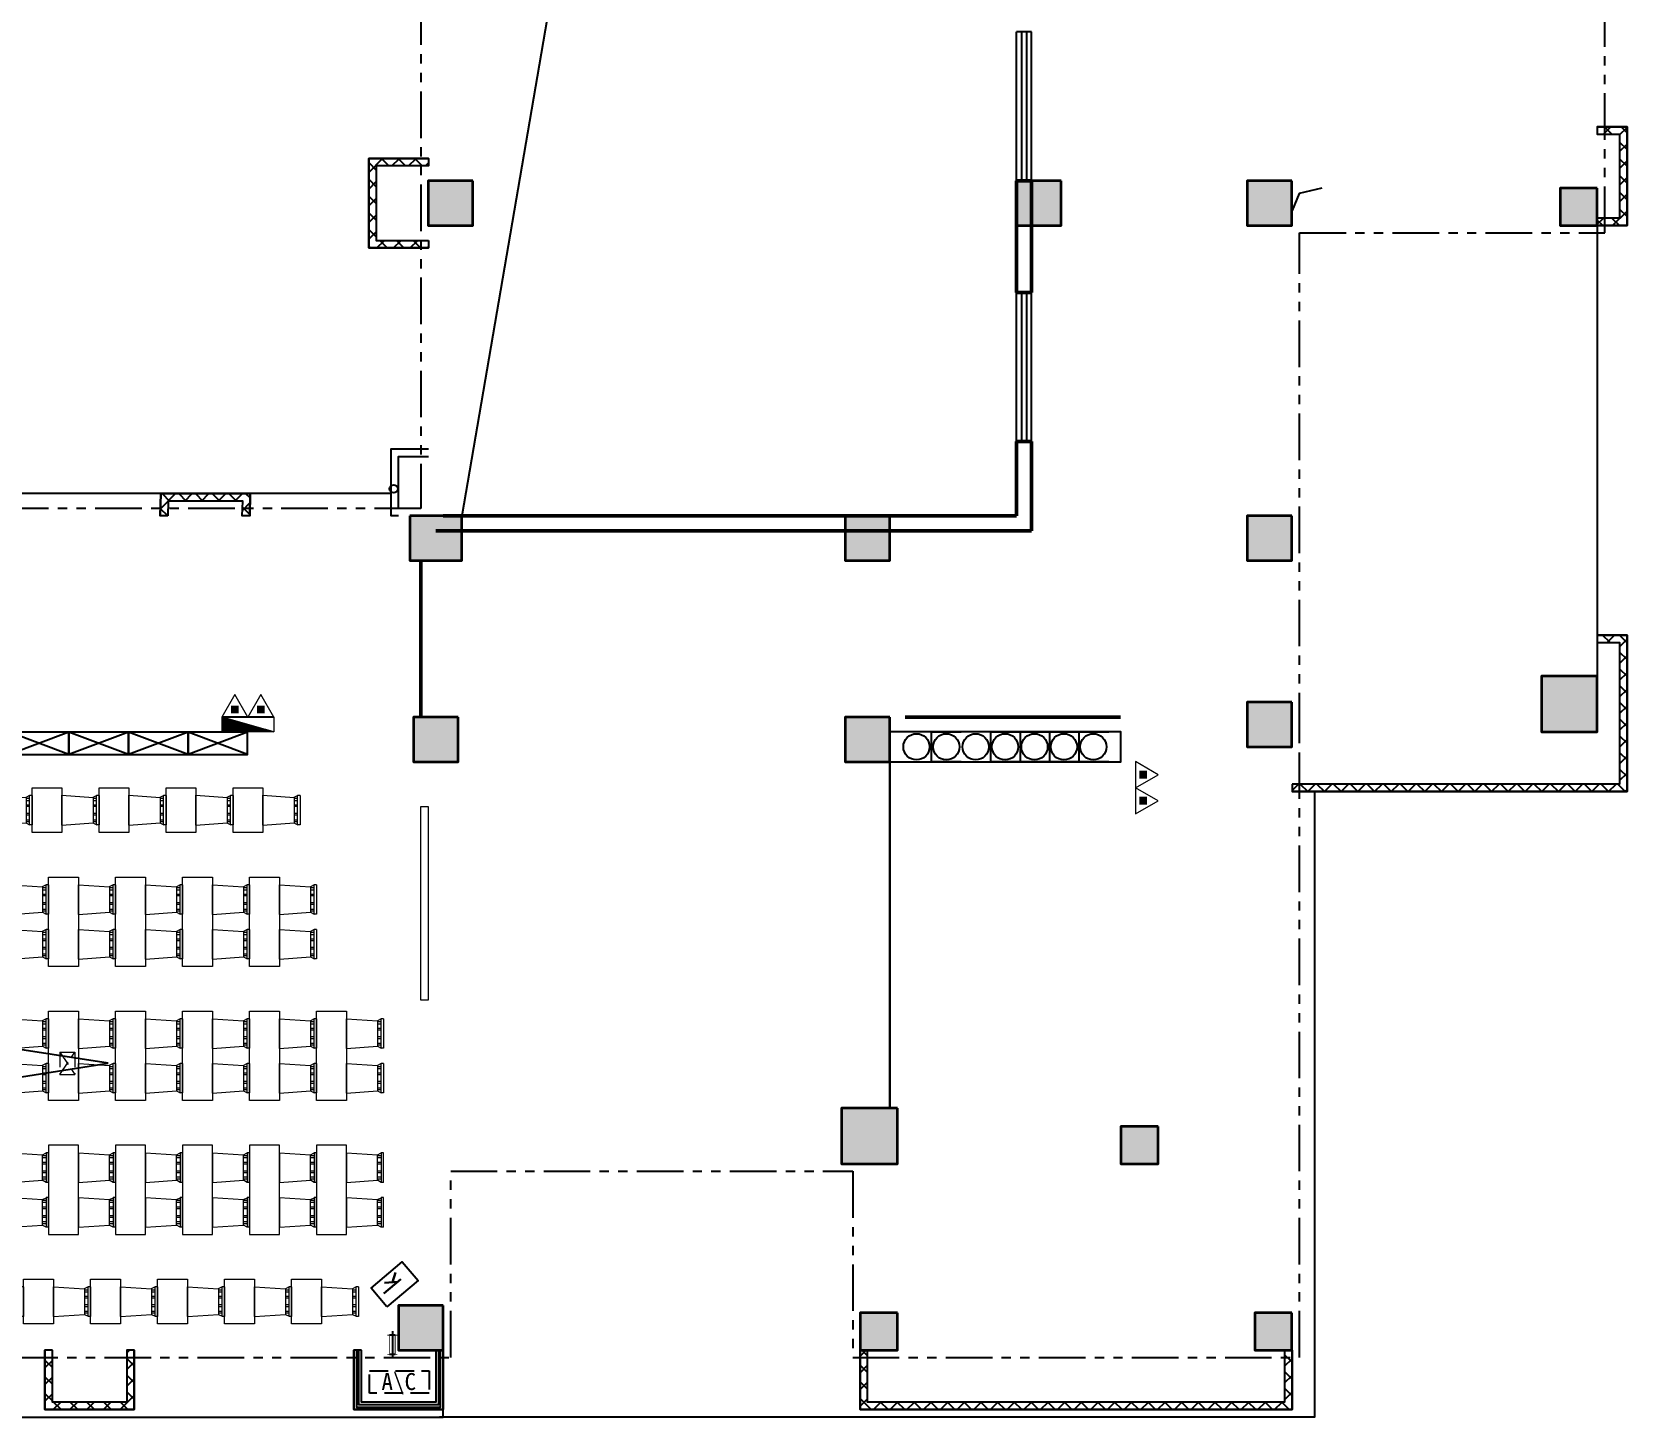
# Model space of a CAD drawing. Extents: x 196430 to 818205, y 904526 to 1974626.
# Drawn here: x 765938 to 787363, y 1658181 to 1676781 of the extents above; entities that cross this region are included whole.
import ezdxf

# ---------------------------------------------------------------- set-up
doc = ezdxf.new("R2010")
doc.units = 0
doc.header["$LTSCALE"] = 1000
doc.header["$MEASUREMENT"] = 0
for name, pattern in [('arch-1#教学楼$0$DASH', [0.35, 0.25, -0.1]), ('arch-1#教学楼$0$HIDDEN2', [4.7625, 3.175, -1.5875]), ('arch-1#教学楼$0$PHANTOM2', [1.25, 0.625, -0.125, 0.125, -0.125, 0.125, -0.125])]:
    doc.linetypes.add(name, pattern=pattern)
for name, color, linetype in [('arch', 8, 'Continuous'), ('arch-1#教学楼$0$_0', 8, 'Continuous'), ('arch-1#教学楼$0$A-FINI', 8, 'Continuous'), ('arch-1#教学楼$0$fur', 8, 'Continuous'), ('arch-1#教学楼$0$O-洞口', 8, 'Continuous'), ('arch-1#教学楼$0$WALL_METAL', 8, 'Continuous'), ('arch-1#教学楼$0$Z-电器', 8, 'Continuous'), ('arch-1#教学楼$0$保温', 8, 'Continuous'), ('arch-1#教学楼$0$挡烟垂壁', 8, 'Continuous'), ('arch-1#教学楼$0$条件', 8, 'Continuous'), ('arch-1#教学楼$0$柱填充', 8, 'Continuous'), ('arch-1#教学楼$0$空调', 8, 'Continuous'), ('arch-1#教学楼$0$设备标注', 8, 'Continuous')]:
    doc.layers.add(name, color=color, linetype=linetype)
for name, color, linetype, lineweight in [('arch-1#教学楼$0$AC', 8, 'arch-1#教学楼$0$HIDDEN2', 25), ('arch-1#教学楼$0$HANDRAIL', 8, 'Continuous', 0), ('arch-1#教学楼$0$HV-fm', 8, 'Continuous', 18), ('arch-1#教学楼$0$STAIR', 8, 'Continuous', 25), ('arch-1#教学楼$0$WALL', 8, 'Continuous', 50), ('arch-1#教学楼$0$WINDOW', 8, 'Continuous', 25), ('arch-1#教学楼$0$家具', 8, 'Continuous', 9), ('arch-1#教学楼$0$砼柱', 8, 'Continuous', 35)]:
    doc.layers.add(name, color=color, linetype=linetype, lineweight=lineweight)
doc.styles.add('arch-1#教学楼$0$_TCH_DYN', font='')
doc.styles.add('arch-1#教学楼$0$DIM_FONT', font='SIMPLEX.shx', dxfattribs={"width": 0.6})
doc.styles.add('arch-1#教学楼$0$Standard', font='gbenor.shx', dxfattribs={"bigfont": 'gbcbig.shx'})
doc.styles.get('arch-1#教学楼$0$_TCH_DYN').set_extended_font_data('SimSun')
doc.linetypes.add('arch-1#教学楼$0$XH_LINE', pattern='A,2,-0.2,["XH",arch-1#教学楼$0$Standard,S=0.15,R=0,X=-0.15,Y=-0.08],-0.15', length=2.35)

# ---------------------------------------------------------------- blocks, each defined once
blk = doc.blocks.new('arch-1#教学楼$0$kk')
for p, q in [((867703, -261309), (867703, -260947)), ((867740, -260999), (867665, -260999)), ((867740, -261257), (867665, -261257))]:
    blk.add_line(p, q)
at = {"const_width": 10}
for points in [[(867635, -260999), (867665, -260999), (867665, -261257), (867635, -261257)], [(867770, -260999), (867740, -260999), (867740, -261257), (867770, -261257)]]:
    blk.add_lwpolyline(points, dxfattribs=at)
blk = doc.blocks.new('arch-1#教学楼$0$zww1c')
at = {"layer": 'arch-1#教学楼$0$柱填充'}
h = blk.add_hatch(color=251, dxfattribs=at)
h.dxf.hatch_style = 1
h.paths.add_polyline_path([(5550663, 1144931), (5550663, 1144331), (5551263, 1144331), (5551263, 1144931)])
h.paths.add_polyline_path([(5548613, 1152911), (5548013, 1152911), (5548013, 1152311), (5548613, 1152311)])
h.paths.add_polyline_path([(5551263, 1152911), (5550663, 1152911), (5550663, 1152311), (5551263, 1152311)])
h.paths.add_polyline_path([(5554163, 1152911), (5553563, 1152911), (5553563, 1152311), (5554163, 1152311)])
h.paths.add_polyline_path([(5548613, 1161311), (5548013, 1161311), (5548013, 1160711), (5548613, 1160711)])
h.paths.add_polyline_path([(5551263, 1161311), (5550663, 1161311), (5550663, 1160711), (5551263, 1160711)])
h.paths.add_polyline_path([(5554163, 1161311), (5553563, 1161311), (5553563, 1160711), (5554163, 1160711)])
h.paths.add_polyline_path([(5542763, 1103611), (5542763, 1103011), (5543363, 1103011), (5543363, 1103611)])
h.paths.add_polyline_path([(5550663, 1103611), (5550663, 1103011), (5551263, 1103011), (5551263, 1103611)])
h.paths.add_polyline_path([(5553763, 1103611), (5553763, 1103011), (5554363, 1103011), (5554363, 1103611)])
h.paths.add_polyline_path([(5542763, 1108311), (5542763, 1107711), (5543463, 1107711), (5543463, 1108311)])
h.paths.add_polyline_path([(5550563, 1108311), (5550563, 1107711), (5551263, 1107711), (5551263, 1108311)])
h.paths.add_polyline_path([(5553763, 1108311), (5553763, 1107711), (5554363, 1107711), (5554363, 1108311)])
h.paths.add_polyline_path([(5557863, 1108311), (5557863, 1107711), (5558463, 1107711), (5558463, 1108311)])
h.paths.add_polyline_path([(5542763, 1116411), (5542763, 1115811), (5543463, 1115811), (5543463, 1116411)])
h.paths.add_polyline_path([(5550563, 1116411), (5550563, 1115811), (5551263, 1115811), (5551263, 1116411)])
h.paths.add_polyline_path([(5554363, 1116411), (5553763, 1116411), (5553763, 1115811), (5554363, 1115811)])
h.paths.add_polyline_path([(5558463, 1116411), (5557863, 1116411), (5557863, 1115811), (5558463, 1115811)])
h.paths.add_polyline_path([(5542763, 1120911), (5542763, 1120311), (5543463, 1120311), (5543463, 1120911)])
h.paths.add_polyline_path([(5550563, 1120911), (5550563, 1120311), (5551263, 1120311), (5551263, 1120911)])
h.paths.add_polyline_path([(5554363, 1120911), (5553763, 1120911), (5553763, 1120311), (5554363, 1120311)])
h.paths.add_polyline_path([(5558463, 1120911), (5557863, 1120911), (5557863, 1120311), (5558463, 1120311)])
h.paths.add_polyline_path([(5542763, 1128811), (5542763, 1128211), (5543463, 1128211), (5543463, 1128811)])
h.paths.add_polyline_path([(5550563, 1128811), (5550563, 1128211), (5551263, 1128211), (5551263, 1128811)])
h.paths.add_polyline_path([(5553763, 1128811), (5553763, 1128211), (5554363, 1128211), (5554363, 1128811)])
h.paths.add_polyline_path([(5557863, 1128811), (5557863, 1128211), (5558463, 1128211), (5558463, 1128811)])
h.paths.add_polyline_path([(5548663, 1129531), (5548063, 1129531), (5548063, 1128931), (5548663, 1128931)])
h.paths.add_polyline_path([(5555163, 1129531), (5554563, 1129531), (5554563, 1128931), (5555163, 1128931)])
h.paths.add_polyline_path([(5555163, 1134011), (5554463, 1134011), (5554463, 1133211), (5555163, 1133211)])
h.paths.add_polyline_path([(5551263, 1133911), (5550663, 1133911), (5550663, 1133211), (5551263, 1133211)])
h.paths.add_polyline_path([(5539913, 1134011), (5539213, 1134011), (5539213, 1133211), (5539913, 1133211)])
h.paths.add_polyline_path([(5543213, 1134011), (5542513, 1134011), (5542513, 1133211), (5543213, 1133211)])
h.paths.add_polyline_path([(5542513, 1144211), (5542513, 1143611), (5543213, 1143611), (5543213, 1144211)])
h.paths.add_polyline_path([(5543163, 1141711), (5542563, 1141711), (5542563, 1141011), (5543163, 1141011)])
h.paths.add_polyline_path([(5539213, 1144211), (5539213, 1143611), (5539913, 1143611), (5539913, 1144211)])
h.paths.add_polyline_path([(5539913, 1141711), (5539213, 1141711), (5539213, 1140911), (5539913, 1140911)])
h.paths.add_polyline_path([(5529913, 1144211), (5529913, 1143611), (5530613, 1143611), (5530613, 1144211)])
h.paths.add_polyline_path([(5530613, 1141711), (5529913, 1141711), (5529913, 1140911), (5530613, 1140911)])
h.paths.add_polyline_path([(5530613, 1134011), (5529913, 1134011), (5529913, 1133211), (5530613, 1133211)])
h.paths.add_polyline_path([(5551263, 1141711), (5550663, 1141711), (5550663, 1141011), (5551263, 1141011)])
h.paths.add_polyline_path([(5555163, 1141711), (5554463, 1141711), (5554463, 1140911), (5555163, 1140911)])
h.paths.add_polyline_path([(5550613, 1144211), (5550613, 1143611), (5551313, 1143611), (5551313, 1144211)])
h.paths.add_polyline_path([(5555163, 1144211), (5554563, 1144211), (5554563, 1143611), (5555163, 1143611)])
h.paths.add_polyline_path([(5520613, 1144211), (5520613, 1143611), (5521313, 1143611), (5521313, 1144211)])
h.paths.add_polyline_path([(5521313, 1141711), (5520613, 1141711), (5520613, 1140911), (5521313, 1140911)])
h.paths.add_polyline_path([(5521313, 1134011), (5520613, 1134011), (5520613, 1133211), (5521313, 1133211)])
h.paths.add_polyline_path([(5511313, 1144211), (5511313, 1143611), (5512013, 1143611), (5512013, 1144211)])
h.paths.add_polyline_path([(5512013, 1141711), (5511313, 1141711), (5511313, 1140911), (5512013, 1140911)])
h.paths.add_polyline_path([(5512013, 1134011), (5511313, 1134011), (5511313, 1133211), (5512013, 1133211)])
h.paths.add_polyline_path([(5502013, 1144211), (5502013, 1143611), (5502713, 1143611), (5502713, 1144211)])
h.paths.add_polyline_path([(5502713, 1141711), (5502013, 1141711), (5502013, 1140911), (5502713, 1140911)])
h.paths.add_polyline_path([(5502713, 1134011), (5502013, 1134011), (5502013, 1133211), (5502713, 1133211)])
h.paths.add_polyline_path([(5499664, 1133711), (5499163, 1133711), (5499163, 1133211), (5499664, 1133211)])
h.paths.add_polyline_path([(5496964, 1141711), (5496364, 1141711), (5496364, 1141111), (5496964, 1141111)])
h.paths.add_polyline_path([(5496964, 1133811), (5496364, 1133811), (5496364, 1133211), (5496964, 1133211)])
h.paths.add_polyline_path([(5493963, 1141711), (5493263, 1141711), (5493263, 1140911), (5493963, 1140911)])
h.paths.add_polyline_path([(5493263, 1144211), (5493263, 1143611), (5493963, 1143611), (5493963, 1144211)])
h.paths.add_polyline_path([(5494063, 1134011), (5493263, 1134011), (5493263, 1133211), (5494063, 1133211)])
h.paths.add_polyline_path([(5499763, 1125931), (5499163, 1125931), (5499163, 1125331), (5499763, 1125331)])
h.paths.add_polyline_path([(5502663, 1125931), (5502063, 1125931), (5502063, 1125331), (5502663, 1125331)])
h.paths.add_polyline_path([(5551263, 1173011), (5550663, 1173011), (5550663, 1172411), (5551263, 1172411)])
h.paths.add_polyline_path([(5554363, 1173011), (5553763, 1173011), (5553763, 1172411), (5554363, 1172411)])
h.paths.add_polyline_path([(5558464, 1173011), (5557864, 1173011), (5557864, 1172411), (5558464, 1172411)])
h.paths.add_polyline_path([(5543363, 1173011), (5542763, 1173011), (5542763, 1172411), (5543363, 1172411)])
h.paths.add_polyline_path([(5543363, 1179211), (5542763, 1179211), (5542763, 1178611), (5543363, 1178611)])
h.paths.add_polyline_path([(5551263, 1179211), (5550663, 1179211), (5550663, 1178611), (5551263, 1178611)])
h.paths.add_polyline_path([(5554363, 1179411), (5553763, 1179411), (5553763, 1178811), (5554363, 1178811)])
h.paths.add_polyline_path([(5558464, 1179411), (5557864, 1179411), (5557864, 1178811), (5558464, 1178811)])
h.paths.add_polyline_path([(5543363, 1185211), (5542763, 1185211), (5542763, 1184611), (5543363, 1184611)])
h.paths.add_polyline_path([(5551263, 1185411), (5550663, 1185411), (5550663, 1184811), (5551263, 1184811)])
h.paths.add_polyline_path([(5558464, 1185411), (5557864, 1185411), (5557864, 1184811), (5558464, 1184811)])
h.paths.add_polyline_path([(5543263, 1191211), (5542463, 1191211), (5542463, 1190411), (5543263, 1190411)])
h.paths.add_polyline_path([(5543263, 1199111), (5542463, 1199111), (5542463, 1198311), (5543263, 1198311)])
h.paths.add_polyline_path([(5547113, 1199111), (5546413, 1199111), (5546413, 1198311), (5547113, 1198311)])
h.paths.add_polyline_path([(5546463, 1201611), (5546463, 1201011), (5547063, 1201011), (5547063, 1201611)])
h.paths.add_polyline_path([(5542513, 1201611), (5542513, 1201011), (5543213, 1201011), (5543213, 1201611)])
h.paths.add_polyline_path([(5556663, 1199111), (5555963, 1199111), (5555963, 1198311), (5556663, 1198311)])
h.paths.add_polyline_path([(5556663, 1201611), (5555963, 1201611), (5555963, 1200811), (5556663, 1200811)])
h.paths.add_polyline_path([(5556663, 1191011), (5556063, 1191011), (5556063, 1190411), (5556663, 1190411)])
h.paths.add_polyline_path([(5558464, 1191011), (5557864, 1191011), (5557864, 1190411), (5558464, 1190411)])
h.paths.add_polyline_path([(5551263, 1191011), (5550663, 1191011), (5550663, 1190411), (5551263, 1190411)])
h.paths.add_polyline_path([(5547113, 1191211), (5546413, 1191211), (5546413, 1190411), (5547113, 1190411)])
h.paths.add_polyline_path([(5533213, 1201611), (5533213, 1201011), (5533913, 1201011), (5533913, 1201611)])
h.paths.add_polyline_path([(5533963, 1199111), (5533163, 1199111), (5533163, 1198311), (5533963, 1198311)])
h.paths.add_polyline_path([(5533963, 1191211), (5533163, 1191211), (5533163, 1190411), (5533963, 1190411)])
h.paths.add_polyline_path([(5523913, 1201611), (5523913, 1201011), (5524613, 1201011), (5524613, 1201611)])
h.paths.add_polyline_path([(5524663, 1199111), (5523863, 1199111), (5523863, 1198311), (5524663, 1198311)])
h.paths.add_polyline_path([(5524663, 1191211), (5523863, 1191211), (5523863, 1190411), (5524663, 1190411)])
h.paths.add_polyline_path([(5514613, 1201611), (5514613, 1201011), (5515313, 1201011), (5515313, 1201611)])
h.paths.add_polyline_path([(5515363, 1199111), (5514563, 1199111), (5514563, 1198311), (5515363, 1198311)])
h.paths.add_polyline_path([(5515363, 1191211), (5514563, 1191211), (5514563, 1190411), (5515363, 1190411)])
h.paths.add_polyline_path([(5505313, 1201611), (5505313, 1201011), (5506013, 1201011), (5506013, 1201611)])
h.paths.add_polyline_path([(5506063, 1199111), (5505263, 1199111), (5505263, 1198311), (5506063, 1198311)])
h.paths.add_polyline_path([(5506063, 1191211), (5505263, 1191211), (5505263, 1190411), (5506063, 1190411)])
h.paths.add_polyline_path([(5502663, 1201611), (5502063, 1201611), (5502063, 1201011), (5502663, 1201011)])
h.paths.add_polyline_path([(5502763, 1199111), (5501963, 1199111), (5501963, 1198311), (5502763, 1198311)])
h.paths.add_polyline_path([(5502763, 1191211), (5501963, 1191211), (5501963, 1190411), (5502763, 1190411)])
h.paths.add_polyline_path([(5494063, 1199111), (5493263, 1199111), (5493263, 1198311), (5494063, 1198311)])
h.paths.add_polyline_path([(5494063, 1201611), (5493263, 1201611), (5493263, 1200811), (5494063, 1200811)])
h.paths.add_polyline_path([(5554363, 1185411), (5553763, 1185411), (5553763, 1184811), (5554363, 1184811)])
h.paths.add_polyline_path([(5494063, 1191211), (5493263, 1191211), (5493263, 1190411), (5494063, 1190411)])
h.paths.add_polyline_path([(5494063, 1089911), (5493263, 1089911), (5493263, 1089111), (5494063, 1089111)])
h.paths.add_polyline_path([(5494063, 1092611), (5493263, 1092611), (5493263, 1091811), (5494063, 1091811)])
h.paths.add_polyline_path([(5499763, 1092611), (5499163, 1092611), (5499163, 1092011), (5499763, 1092011)])
h.paths.add_polyline_path([(5502663, 1092611), (5502063, 1092611), (5502063, 1092011), (5502663, 1092011)])
h.paths.add_polyline_path([(5505313, 1092611), (5505313, 1092011), (5506013, 1092011), (5506013, 1092611)])
h.paths.add_polyline_path([(5502763, 1089911), (5501963, 1089911), (5501963, 1089111), (5502763, 1089111)])
h.paths.add_polyline_path([(5506063, 1089911), (5505263, 1089911), (5505263, 1089111), (5506063, 1089111)])
h.paths.add_polyline_path([(5506063, 1082211), (5505263, 1082211), (5505263, 1081411), (5506063, 1081411)])
h.paths.add_polyline_path([(5515363, 1082211), (5514563, 1082211), (5514563, 1081411), (5515363, 1081411)])
h.paths.add_polyline_path([(5514613, 1092611), (5514613, 1092011), (5515313, 1092011), (5515313, 1092611)])
h.paths.add_polyline_path([(5515363, 1089911), (5514563, 1089911), (5514563, 1089111), (5515363, 1089111)])
h.paths.add_polyline_path([(5523913, 1092611), (5523913, 1092011), (5524613, 1092011), (5524613, 1092611)])
h.paths.add_polyline_path([(5524663, 1089911), (5523863, 1089911), (5523863, 1089111), (5524663, 1089111)])
h.paths.add_polyline_path([(5524663, 1082211), (5523863, 1082211), (5523863, 1081411), (5524663, 1081411)])
h.paths.add_polyline_path([(5533213, 1092611), (5533213, 1092011), (5533913, 1092011), (5533913, 1092611)])
h.paths.add_polyline_path([(5533963, 1089911), (5533163, 1089911), (5533163, 1089111), (5533963, 1089111)])
h.paths.add_polyline_path([(5533963, 1082211), (5533163, 1082211), (5533163, 1081411), (5533963, 1081411)])
h.paths.add_polyline_path([(5542513, 1092611), (5542513, 1092011), (5543213, 1092011), (5543213, 1092611)])
h.paths.add_polyline_path([(5543163, 1089911), (5542563, 1089911), (5542563, 1089311), (5543163, 1089311)])
h.paths.add_polyline_path([(5542963, 1082011), (5542363, 1082011), (5542363, 1081411), (5542963, 1081411)])
h.paths.add_polyline_path([(5549063, 1081911), (5548563, 1081911), (5548563, 1081411), (5549063, 1081411)])
h.paths.add_polyline_path([(5548963, 1089911), (5548363, 1089911), (5548363, 1089311), (5548963, 1089311)])
h.paths.add_polyline_path([(5549063, 1084661), (5548313, 1084661), (5548313, 1083911), (5549063, 1083911)])
h.paths.add_polyline_path([(5548963, 1092611), (5548363, 1092611), (5548363, 1092011), (5548963, 1092011)])
h.paths.add_polyline_path([(5552564, 1084411), (5552064, 1084411), (5552064, 1083911), (5552564, 1083911)])
h.paths.add_polyline_path([(5554363, 1090111), (5553763, 1090111), (5553763, 1089511), (5554363, 1089511)])
h.paths.add_polyline_path([(5554363, 1081911), (5553863, 1081911), (5553863, 1081411), (5554363, 1081411)])
h.paths.add_polyline_path([(5558463, 1090461), (5557713, 1090461), (5557713, 1089711), (5558463, 1089711)])
h.paths.add_polyline_path([(5543363, 1097111), (5542763, 1097111), (5542763, 1096511), (5543363, 1096511)])
h.paths.add_polyline_path([(5551263, 1097111), (5550663, 1097111), (5550663, 1096511), (5551263, 1096511)])
h.paths.add_polyline_path([(5554363, 1097111), (5553763, 1097111), (5553763, 1096511), (5554363, 1096511)])
h.paths.add_polyline_path([(5558463, 1097011), (5557963, 1097011), (5557963, 1096511), (5558463, 1096511)])
h.paths.add_polyline_path([(5499763, 1100691), (5499163, 1100691), (5499163, 1100091), (5499763, 1100091)])
h.paths.add_polyline_path([(5502663, 1100691), (5502063, 1100691), (5502063, 1100091), (5502663, 1100091)])
h.paths.add_polyline_path([(5543363, 1102891), (5542763, 1102891), (5542763, 1102291), (5543363, 1102291)])
h.paths.add_polyline_path([(5551263, 1102891), (5550663, 1102891), (5550663, 1102291), (5551263, 1102291)])
h.paths.add_polyline_path([(5554363, 1102891), (5553763, 1102891), (5553763, 1102291), (5554363, 1102291)])
h.paths.add_polyline_path([(5558463, 1102891), (5557963, 1102891), (5557963, 1102391), (5558463, 1102391)])
h.paths.add_polyline_path([(5494063, 1082211), (5493263, 1082211), (5493263, 1081411), (5494063, 1081411)])
h.paths.add_polyline_path([(5502763, 1082211), (5501963, 1082211), (5501963, 1081411), (5502763, 1081411)])
h.paths.add_polyline_path([(5554363, 1092611), (5553763, 1092611), (5553763, 1092011), (5554363, 1092011)])
h.paths.add_polyline_path([(5499763, 1125211), (5499163, 1125211), (5499163, 1124611), (5499763, 1124611)])
h.paths.add_polyline_path([(5505363, 1116611), (5505963, 1116611), (5505963, 1117211), (5505363, 1117211)])
h.paths.add_polyline_path([(5499763, 1117211), (5499163, 1117211), (5499163, 1116611), (5499763, 1116611)])
h.paths.add_polyline_path([(5505363, 1108611), (5505963, 1108611), (5505963, 1109211), (5505363, 1109211)])
h.paths.add_polyline_path([(5499763, 1109211), (5499163, 1109211), (5499163, 1108611), (5499763, 1108611)])
h.paths.add_polyline_path([(5499763, 1101411), (5499163, 1101411), (5499163, 1100811), (5499763, 1100811)])
h.paths.add_polyline_path([(5502063, 1116611), (5502663, 1116611), (5502663, 1117211), (5502063, 1117211)])
h.paths.add_polyline_path([(5502063, 1108611), (5502663, 1108611), (5502663, 1109211), (5502063, 1109211)])
h.paths.add_polyline_path([(5502063, 1124611), (5502663, 1124611), (5502663, 1125211), (5502063, 1125211)])
h.paths.add_polyline_path([(5502063, 1100811), (5502663, 1100811), (5502663, 1101411), (5502063, 1101411)])
h.paths.add_polyline_path([(5551263, 1169291), (5550663, 1169291), (5550663, 1168691), (5551263, 1168691)])
h.paths.add_polyline_path([(5553563, 1144931), (5553563, 1144331), (5554163, 1144331), (5554163, 1144931)])
h.paths.add_polyline_path([(5554163, 1169291), (5553563, 1169291), (5553563, 1168691), (5554163, 1168691)])
at = {"layer": 'arch-1#教学楼$0$砼柱', "lineweight": 35}
for points in [[(5543363, 1097111), (5542763, 1097111), (5542763, 1096511), (5543363, 1096511)], [(5551263, 1097111), (5550663, 1097111), (5550663, 1096511), (5551263, 1096511)], [(5554363, 1097111), (5553763, 1097111), (5553763, 1096511), (5554363, 1096511)], [(5558463, 1097011), (5557963, 1097011), (5557963, 1096511), (5558463, 1096511)], [(5542513, 1092611), (5542513, 1092011), (5543213, 1092011), (5543213, 1092611)], [(5548963, 1092611), (5548363, 1092611), (5548363, 1092011), (5548963, 1092011)], [(5554363, 1092611), (5553763, 1092611), (5553763, 1092011), (5554363, 1092011)], [(5558463, 1090461), (5557713, 1090461), (5557713, 1089711), (5558463, 1089711)], [(5554363, 1090111), (5553763, 1090111), (5553763, 1089511), (5554363, 1089511)], [(5543163, 1089911), (5542563, 1089911), (5542563, 1089311), (5543163, 1089311)], [(5548963, 1089911), (5548363, 1089911), (5548363, 1089311), (5548963, 1089311)], [(5549063, 1084661), (5548313, 1084661), (5548313, 1083911), (5549063, 1083911)], [(5552564, 1084411), (5552064, 1084411), (5552064, 1083911), (5552564, 1083911)], [(5542963, 1082011), (5542363, 1082011), (5542363, 1081411), (5542963, 1081411)], [(5549063, 1081911), (5548563, 1081911), (5548563, 1081411), (5549063, 1081411)], [(5554363, 1081911), (5553863, 1081911), (5553863, 1081411), (5554363, 1081411)]]:
    blk.add_lwpolyline(points, close=True, dxfattribs=at)
blk = doc.blocks.new('arch-1#教学楼$0$$plan$00000303')
at = {"linetype": 'Continuous'}
for p, q in [((-195, 500), (-195, 466)), ((-195, 500), (200, 500)), ((-195, 467), (-168, 416)), ((200, 466), (-195, 466)), ((-153, 467), (-153, 417)), ((-125, 467), (-125, 417)), ((-66, 467), (-66, 417)), ((-45, 467), (-45, 417)), ((47, 467), (47, 417)), ((71, 467), (71, 417)), ((135, 467), (135, 417)), ((159, 467), (159, 417)), ((173, 417), (199, 467)), ((200, 500), (200, 466)), ((-197, 0), (-168, 418)), ((-170, 418), (173, 418)), ((202, 0), (173, 418)), ((202, 0), (-197, 0))]:
    blk.add_line(p, q, dxfattribs=at)
at = {"style": 'arch-1#教学楼$0$Standard', "width": 0.8, "flags": 9}
for tag in ['XSIZE', 'YSIZE']:
    blk.add_attdef(tag, (0, 0), '', height=0.5, dxfattribs=at)
blk = doc.blocks.new('arch-1#教学楼$0$few3t3t2')
at = {"layer": 'arch-1#教学楼$0$家具'}
blk.add_lwpolyline([(2575074, 638220), (2575474, 638220), (2575474, 637020), (2575074, 637020)], close=True, dxfattribs=at)
at = {"layer": 'arch-1#教学楼$0$家具', "rotation": 270}
for p in [(2575474, 637923), (2575474, 637323)]:
    blk.add_blockref('arch-1#教学楼$0$$plan$00000303', p, dxfattribs=at)
blk = doc.blocks.new('arch-1#教学楼$0$eeg')
at = {"layer": 'arch-1#教学楼$0$fur'}
blk.add_lwpolyline([(131554, 140917), (131854, 140917), (131854, 140117), (131554, 140117)], close=True, dxfattribs=at)
blk.add_lwpolyline([(131854, 140917), (131554, 140117), (131554, 140917), (131854, 140117)], dxfattribs=at)
blk = doc.blocks.new('arch-1#教学楼$0$ptss1')
at = {"layer": 'arch-1#教学楼$0$A-FINI'}
for p, q in [((5254532, 991690), (5257632, 997053)), ((5254432, 996090), (5255632, 996090)), ((5255632, 996090), (5255832, 995890)), ((5255832, 991490), (5255832, 995890)), ((5254532, 995690), (5257632, 990327)), ((5259234, 993690), (5254432, 994438)), ((5254432, 992938), (5259234, 993690)), ((5255632, 991290), (5255832, 991490)), ((5254432, 991290), (5255632, 991290))]:
    blk.add_line(p, q, dxfattribs=at)
for points in [[(5254432, 995690), (5254532, 995690), (5254532, 991690), (5254432, 991690)], [(5255232, 994290), (5255832, 994290), (5255832, 993090), (5255232, 993090)]]:
    blk.add_lwpolyline(points, close=True, dxfattribs=at)
at = {"layer": 'arch-1#教学楼$0$HANDRAIL'}
blk.add_line((5255832, 993092), (5255832, 994292), dxfattribs=at)
at = {"layer": 'arch-1#教学楼$0$家具'}
for p, q in [((5257311, 997390), (5257711, 997390)), ((5258211, 997390), (5258611, 997390)), ((5259111, 997390), (5259511, 997390)), ((5260011, 997390), (5260411, 997390)), ((5260911, 997390), (5261311, 997390)), ((5257032, 995590), (5256632, 995590))]:
    blk.add_line(p, q, dxfattribs=at)
at = {"layer": 'arch-1#教学楼$0$家具', "linetype": 'arch-1#教学楼$0$DASH', "ltscale": 0.8}
for p, q in [((5258583, 993840), (5258583, 993540)), ((5258583, 993840), (5258783, 993840)), ((5258583, 993840), (5258783, 993540)), ((5258583, 993540), (5258783, 993840)), ((5258783, 993840), (5258783, 993540)), ((5258583, 993540), (5258783, 993540))]:
    blk.add_line(p, q, dxfattribs=at)
at = {"layer": 'arch-1#教学楼$0$家具'}
for points in [[(5257711, 997390), (5257711, 996790), (5257311, 996790), (5257311, 997390)], [(5258611, 997390), (5258611, 996790), (5258211, 996790), (5258211, 997390)], [(5259511, 997390), (5259511, 996790), (5259111, 996790), (5259111, 997390)], [(5260411, 997390), (5260411, 996790), (5260011, 996790), (5260011, 997390)], [(5261311, 997390), (5261311, 996790), (5260911, 996790), (5260911, 997390)], [(5257032, 995590), (5257032, 994990), (5256632, 994990), (5256632, 995590)], [(5257596, 990790), (5257596, 990190), (5257196, 990190), (5257196, 990790), (5257596, 990790)], [(5258496, 990790), (5258496, 990190), (5258096, 990190), (5258096, 990790), (5258496, 990790)], [(5259396, 990790), (5259396, 990190), (5258996, 990190), (5258996, 990790), (5259396, 990790)], [(5260296, 990790), (5260296, 990190), (5259896, 990190), (5259896, 990790), (5260296, 990790)], [(5261196, 990790), (5261196, 990190), (5260796, 990190), (5260796, 990790), (5261196, 990790)], [(5262096, 990790), (5262096, 990190), (5261696, 990190), (5261696, 990790), (5262096, 990790)]]:
    blk.add_lwpolyline(points, dxfattribs=at)
for points in [[(5263432, 997140), (5263532, 997140), (5263532, 994540), (5263432, 994540)], [(5254432, 995490), (5254532, 995490), (5254532, 991890), (5254432, 991890)]]:
    blk.add_lwpolyline(points, close=True, dxfattribs=at)
at = {"layer": 'arch-1#教学楼$0$家具', "extrusion": (0, 0, -1), "zscale": -1}
for name, p, rotation in [('arch-1#教学楼$0$eeg', (-5116989, 866285), 90), ('arch-1#教学楼$0$eeg', (-5117789, 866285), 90), ('arch-1#教学楼$0$eeg', (-5118589, 866285), 90), ('arch-1#教学楼$0$eeg', (-5119389, 866285), 90), ('arch-1#教学楼$0$eeg', (-5120189, 866285), 90), ('arch-1#教学楼$0$few3t3t2', (-2681558, 1629610), 180), ('arch-1#教学楼$0$few3t3t2', (-2682458, 1629610), 180), ('arch-1#教学楼$0$few3t3t2', (-2683358, 1629610), 180), ('arch-1#教学楼$0$few3t3t2', (-2684258, 1629610), 180), ('arch-1#教学楼$0$few3t3t2', (-2685158, 1629610), 180), ('arch-1#教学楼$0$few3t3t2', (-2686058, 1629610), 180), ('arch-1#教学楼$0$few3t3t2', (-2686958, 1629610), 180)]:
    blk.add_blockref(name, p, dxfattribs=dict(at, rotation=rotation))
at = {"layer": 'arch-1#教学楼$0$家具', "rotation": 270}
for p in [(5257711, 997092), (5258611, 997092), (5259511, 997092), (5260411, 997092), (5261311, 997092), (5257032, 995293), (5257596, 990492), (5258496, 990492), (5259396, 990492), (5260296, 990492), (5261196, 990492), (5262096, 990492)]:
    blk.add_blockref('arch-1#教学楼$0$$plan$00000303', p, dxfattribs=at)
at = {"layer": 'arch-1#教学楼$0$家具'}
for p in [(2682458, 357969), (2683358, 357969), (2684258, 357969), (2685158, 357969), (2686058, 357969), (2681558, 356169), (2682458, 356169), (2683358, 356169), (2684258, 356169), (2685158, 356169), (2686058, 356169), (2686958, 356169)]:
    blk.add_blockref('arch-1#教学楼$0$few3t3t2', p, dxfattribs=at)
blk = doc.blocks.new('arch-1#教学楼$0$ysg222')
at = {"layer": 'arch-1#教学楼$0$设备标注'}
blk.add_circle((5324109, 170001), 55, dxfattribs=at)
blk = doc.blocks.new('arch-1#教学楼$0$A$C41442FB6')
at = {"layer": 'arch-1#教学楼$0$Z-电器'}
blk.add_lwpolyline([(0, 550), (330, 550), (330, 0), (0, 0)], close=True, dxfattribs=at)
at = {"layer": 'arch-1#教学楼$0$Z-电器', "linetype": 'Continuous', "style": 'arch-1#教学楼$0$DIM_FONT', "width": 0.8}
blk.add_text('k', height=300, rotation=359.9455, dxfattribs=at).set_placement((123, 165))
blk = doc.blocks.new('arch-1#教学楼$0$WEQWESDA')
at = {"layer": 'arch-1#教学楼$0$HV-fm'}
h = blk.add_hatch(dxfattribs=at)
h.set_pattern_fill('ANSI31', angle=270, style=0)
h.set_pattern_definition([(315, (-693696.34586, 2541731.43045), (0.088388347648, 0.088388347648), [])])
edge = h.paths.add_edge_path()
edge.add_line((477846, 567113), (477846, 566912))
edge.add_line((477846, 566912), (478546, 566913))
edge.add_line((478546, 566913), (477846, 567113))
at = {"layer": 'arch-1#教学楼$0$HV-fm', "color": 7}
for p, q in [((477846, 567113), (477846, 566913)), ((477846, 567113), (478546, 566913)), ((478546, 567113), (477847, 567113)), ((478546, 567113), (478546, 566913))]:
    blk.add_line(p, q, dxfattribs=at)
at = {"layer": 'arch-1#教学楼$0$HV-fm', "color": 7, "linetype": 'arch-1#教学楼$0$XH_LINE', "ltscale": 1.5}
blk.add_lwpolyline([(478546, 566913), (477846, 566913)], dxfattribs=at)
blk = doc.blocks.new('arch-1#教学楼$0$37')
at = {"linetype": 'Continuous'}
for p, q in [((350, 606), (0, 0)), ((700, 0), (350, 606)), ((0, 0), (700, 0))]:
    blk.add_line(p, q, dxfattribs=at)
at = {"linetype": 'Continuous', "const_width": 210}
blk.add_lwpolyline([(455, 202), (245, 202)], dxfattribs=at)
blk = doc.blocks.new('arch-1#教学楼$0$WERWERSGFDFGFG')
at = {"layer": 'arch-1#教学楼$0$HV-fm', "color": 7, "linetype": 'arch-1#教学楼$0$XH_LINE', "ltscale": 1.5, "xscale": 0.5, "yscale": 0.5, "zscale": 0.5}
for p in [(477846, 567426), (478196, 567426)]:
    blk.add_blockref('arch-1#教学楼$0$37', p, dxfattribs=at)
blk = doc.blocks.new('arch-1#教学楼$0$xfs2')
at = {"layer": 'arch-1#教学楼$0$WINDOW'}
for name, p in [('arch-1#教学楼$0$WERWERSGFDFGFG', (4021616, 59470, 0)), ('arch-1#教学楼$0$WEQWESDA', (4021615, 59784, 0))]:
    blk.add_blockref(name, p, dxfattribs=at)
at = {"layer": 'arch-1#教学楼$0$WINDOW', "rotation": 270}
blk.add_blockref('arch-1#教学楼$0$WERWERSGFDFGFG', (3944309, 1104143), dxfattribs=at)
blk = doc.blocks.new('arch-1#教学楼$0$wetwertyr')
at = {"layer": 'arch-1#教学楼$0$AC', "linetype": 'arch-1#教学楼$0$DASH'}
blk.add_lwpolyline([(7654325, 2471000), (7655125, 2471000), (7655125, 2470700), (7654325, 2470700)], close=True, dxfattribs=at)
at = {"layer": 'arch-1#教学楼$0$AC', "style": 'arch-1#教学楼$0$_TCH_DYN'}
blk.add_text('A\\C', height=227.8, dxfattribs=at).set_placement((7654485, 2470743))
blk = doc.blocks.new('arch-1#教学楼$0$$WINLIB2D$00000001')
at = {"color": 0}
for points in [[(-0.5, 0.5), (-0.5, -0.5)], [(-0.5, 0.5), (0.5, 0.5)], [(0.5, -0.5), (0.5, 0.5)], [(0.5, 0.167), (-0.5, 0.167)], [(0.5, -0.167), (-0.5, -0.167)], [(-0.5, -0.5), (0.5, -0.5)]]:
    blk.add_lwpolyline(points, dxfattribs=at)
blk = doc.blocks.new('arch-1#教学楼')
at = {"layer": 'arch-1#教学楼$0$条件'}
h = blk.add_hatch(dxfattribs=at)
h.set_pattern_fill('ANSI37', color=256, scale=100, angle=90)
h.set_pattern_definition([(135, (6924545.86, -5988176.9), (-112.2532015, -112.2532015), []), (225, (6924545.86, -5988176.9), (112.2532015, -112.2532015), [])])
h.paths.add_polyline_path([(5340275, 713073), (5340275, 712973), (5340675, 712973), (5340675, 714298), (5340275, 714298), (5340275, 714198), (5340575, 714198), (5340575, 713073)])
h = blk.add_hatch(dxfattribs=at)
h.set_pattern_fill('ANSI37', color=256, scale=100, angle=90)
h.set_pattern_definition([(135, (6908645.86, -5988902.4), (-112.2532015, -112.2532015), []), (225, (6908645.86, -5988902.4), (112.2532015, -112.2532015), [])])
h.paths.add_polyline_path([(5324575, 712773), (5324575, 712673), (5323775, 712673), (5323775, 713873), (5324575, 713873), (5324575, 713773), (5323875, 713773), (5323875, 712773)])
h = blk.add_hatch(dxfattribs=at)
h.set_pattern_fill('ANSI37', color=256, scale=100)
h.set_pattern_definition([(45, (-1380300.5, -896964.71), (-112.2532015, 112.2532015), []), (135, (-1380300.5, -896964.71), (-112.2532015, -112.2532015), [])])
h.paths.add_polyline_path([(5321075, 709073), (5320975, 709073), (5320981, 709373), (5322181, 709373), (5322175, 709073), (5322075, 709073), (5322081, 709273), (5321081, 709273)])
h = blk.add_hatch(dxfattribs=at)
h.set_pattern_fill('ANSI37', color=256, scale=100, angle=90)
h.set_pattern_definition([(135, (6924445.86, -5993802.4), (-112.2532015, -112.2532015), []), (225, (6924445.86, -5993802.4), (112.2532015, -112.2532015), [])])
h.paths.add_polyline_path([(5336175, 705473), (5336175, 705373), (5340675, 705373), (5340675, 707473), (5340275, 707473), (5340275, 707373), (5340575, 707373), (5340575, 705473)])
h = blk.add_hatch(dxfattribs=at)
h.set_pattern_fill('ANSI37', color=256, scale=100)
h.set_pattern_definition([(45, (-1381800.5, -885998.04), (-112.2532015, 112.2532015), []), (135, (-1381800.5, -885998.04), (-112.2532015, -112.2532015), [])])
h.paths.add_polyline_path([(5319525, 697873), (5319425, 697873), (5319425, 697073), (5320625, 697073), (5320625, 697873), (5320525, 697873), (5320525, 697173), (5319525, 697173)])
h = blk.add_hatch(dxfattribs=at)
h.set_pattern_fill('ANSI37', color=256, scale=100)
h.set_pattern_definition([(45, (-1370850.5, -886064.71), (-112.2532015, 112.2532015), []), (135, (-1370850.5, -886064.71), (-112.2532015, -112.2532015), [])])
h.paths.add_polyline_path([(5330475, 697873), (5330375, 697873), (5330375, 697073), (5336175, 697073), (5336175, 697873), (5336075, 697873), (5336075, 697173), (5330475, 697173)])
for points in [[(5332475, 719873), (5326507, 717715), (5325025, 709073)], [(5340275, 714298), (5340675, 714298), (5340675, 712973), (5340275, 712973)], [(5340275, 714198), (5340575, 714198), (5340575, 713073), (5340275, 713073)], [(5324575, 713873), (5323775, 713873), (5323775, 712673), (5324575, 712673)], [(5336574, 713473), (5336270, 713401), (5336175, 713173)], [(5340275, 712973), (5340275, 706773)], [(5322175, 709073), (5322181, 709373), (5320981, 709373), (5320975, 709073)], [(5322075, 709073), (5322081, 709273), (5321081, 709273), (5321075, 709073)], [(5340275, 707473), (5340675, 707473), (5340675, 705373), (5336175, 705373)], [(5340275, 707373), (5340575, 707373), (5340575, 705473), (5336175, 705473)], [(5320625, 697873), (5320625, 697073), (5319425, 697073), (5319425, 697873)], [(5320525, 697873), (5320525, 697173), (5319525, 697173), (5319525, 697873)], [(5324775, 697873), (5324775, 697073), (5323575, 697073), (5323575, 697873)], [(5324675, 697873), (5324675, 697173), (5323675, 697173), (5323675, 697873)], [(5336175, 697873), (5336175, 697073), (5330375, 697073), (5330375, 697873)], [(5336075, 697873), (5336075, 697173), (5330475, 697173), (5330475, 697873)]]:
    blk.add_lwpolyline(points)
at = {"layer": 'arch-1#教学楼$0$_0'}
for points in [[(5330775, 701123), (5330775, 705773), (5330475, 705773)], [(5330775, 705773), (5330775, 701123)]]:
    blk.add_lwpolyline(points, dxfattribs=at)
at = {"layer": 'arch-1#教学楼$0$A-FINI'}
for points in [[(5281175, 709373), (5274775, 709373), (5274775, 696973), (5324775, 696973), (5324775, 697773)], [(5324075, 709373), (5284475, 709373)], [(5321075, 709073), (5320975, 709073), (5320981, 709373), (5322181, 709373), (5322175, 709073), (5322075, 709073), (5322081, 709273), (5321081, 709273), (5321075, 709073)], [(5336475, 705373), (5336475, 696973), (5324725, 696973)], [(5323675, 697873), (5323575, 697873), (5323575, 697073), (5324775, 697073), (5324775, 697873), (5324675, 697873), (5324675, 697173), (5323675, 697173), (5323675, 697873)]]:
    blk.add_lwpolyline(points, dxfattribs=at)
at = {"layer": 'arch-1#教学楼$0$STAIR'}
for points in [[(5330775, 706173), (5330775, 705773), (5333875, 705773), (5333875, 706173), (5330775, 706173)], [(5331731, 705773), (5331331, 705773), (5331331, 706173), (5331731, 706173)], [(5332531, 705773), (5332131, 705773), (5332131, 706173), (5332531, 706173)], [(5332926, 705773), (5332526, 705773), (5332526, 706173), (5332926, 706173)], [(5333321, 705773), (5332921, 705773), (5332921, 706173), (5333321, 706173)], [(5333716, 705773), (5333316, 705773), (5333316, 706173), (5333716, 706173)]]:
    blk.add_lwpolyline(points, dxfattribs=at)
for centre in [(5331131, 705973), (5331531, 705973), (5331926, 705973), (5332321, 705973), (5332716, 705973), (5333111, 705973), (5333506, 705973)]:
    blk.add_circle(centre, 176, dxfattribs=at)
at = {"layer": 'arch-1#教学楼$0$WALL'}
for p, q in [((5332675, 713573), (5332475, 713573)), ((5332475, 713573), (5332475, 712073)), ((5332675, 712073), (5332675, 713573)), ((5332475, 712073), (5332675, 712073)), ((5332675, 710073), (5332475, 710073)), ((5332475, 710073), (5332475, 709073)), ((5332675, 708873), (5332675, 710073)), ((5324775, 709073), (5332475, 709073)), ((5324675, 708873), (5332675, 708873))]:
    blk.add_line(p, q, dxfattribs=at)
at = {"layer": 'arch-1#教学楼$0$WALL_METAL'}
for points in [[(5340275, 713073), (5340275, 712973), (5340675, 712973), (5340675, 714298), (5340275, 714298), (5340275, 714198), (5340575, 714198), (5340575, 713073), (5340275, 713073)], [(5324575, 712773), (5324575, 712673), (5323775, 712673), (5323775, 713873), (5324575, 713873), (5324575, 713773), (5323875, 713773), (5323875, 712773), (5324575, 712773)], [(5324175, 709073), (5324075, 709073), (5324075, 709973), (5324575, 709973)], [(5324175, 709173), (5324175, 709873), (5324575, 709873)], [(5336175, 705473), (5336175, 705373), (5340675, 705373), (5340675, 707473), (5340275, 707473), (5340275, 707373), (5340575, 707373), (5340575, 705473), (5336175, 705473)], [(5319525, 697873), (5319425, 697873), (5319425, 697073), (5320625, 697073), (5320625, 697873), (5320525, 697873), (5320525, 697173), (5319525, 697173), (5319525, 697873)], [(5330475, 697873), (5330375, 697873), (5330375, 697073), (5336175, 697073), (5336175, 697873), (5336075, 697873), (5336075, 697173), (5330475, 697173), (5330475, 697873)]]:
    blk.add_lwpolyline(points, dxfattribs=at)
at = {"layer": 'arch-1#教学楼$0$WINDOW', "ltscale": 100}
blk.add_lwpolyline([(5323640, 697873), (5323610, 697873), (5323610, 697108), (5324740, 697108), (5324740, 697873), (5324710, 697873), (5324710, 697138), (5323640, 697138)], close=True, dxfattribs=at)
at = {"layer": 'arch-1#教学楼$0$保温', "linetype": 'arch-1#教学楼$0$PHANTOM2'}
for points in [[(5324875, 700273), (5330275, 700273), (5330275, 697773), (5336275, 697773), (5336275, 700273), (5336275, 700273), (5336275, 706073), (5336275, 712873), (5340375, 712873), (5340375, 720173), (5335875, 720173), (5335875, 724073), (5340375, 724073), (5340375, 732973), (5335875, 732973), (5335875, 736673), (5340375, 736673), (5340375, 745373), (5337075, 745373), (5337075, 760773), (5274975, 760773)], [(5274975, 749573), (5329775, 749573), (5329775, 745373), (5324475, 745373), (5324475, 720073), (5324475, 719773), (5324475, 719773), (5324475, 709173), (5324475, 709173), (5324475, 709173), (5274975, 709173)], [(5283975, 697773), (5324875, 697773), (5324875, 700273)]]:
    blk.add_lwpolyline(points, dxfattribs=at)
at = {"layer": 'arch-1#教学楼$0$挡烟垂壁', "linetype": 'arch-1#教学楼$0$DASH', "const_width": 50}
for points in [[(5324475, 708473), (5324475, 706373)], [(5333875, 706373), (5330975, 706373)]]:
    blk.add_lwpolyline(points, dxfattribs=at)
for name, p in [('arch-1#教学楼$0$zww1c', (-218189, -383538)), ('arch-1#教学楼$0$ptss1', (61042, -291967))]:
    blk.add_blockref(name, p)
at = {"layer": 'arch-1#教学楼$0$_0'}
for name, p in [('arch-1#教学楼$0$ysg222', (0, 539437)), ('arch-1#教学楼$0$xfs2', (822339, 79477))]:
    blk.add_blockref(name, p, dxfattribs=at)
at = {"layer": 'arch-1#教学楼$0$AC'}
blk.add_blockref('arch-1#教学楼$0$wetwertyr', (-2330540, -1773407), dxfattribs=at)
at = {"layer": 'arch-1#教学楼$0$O-洞口', "lineweight": -3, "xscale": -1, "rotation": 180.0000868481231}
blk.add_blockref('arch-1#教学楼$0$kk', (4456390, 436815), dxfattribs=at)
at = {"layer": 'arch-1#教学楼$0$WINDOW', "ltscale": 100, "xscale": 1999.999994577144, "yscale": 200, "zscale": 1999.999994577144, "rotation": 90}
for p in [(5332575, 714573), (5332575, 711073)]:
    blk.add_blockref('arch-1#教学楼$0$$WINLIB2D$00000001', p, dxfattribs=at)
at = {"layer": 'arch-1#教学楼$0$空调', "rotation": 130.4228730784753}
blk.add_blockref('arch-1#教学楼$0$A$C41442FB6', (5324438, 698808), dxfattribs=at)

msp = doc.modelspace()

# ---------------------------------------------------------------- block references
at = {"layer": 'arch'}
msp.add_blockref('arch-1#教学楼', (-4553312, 961208), dxfattribs=at)

doc.saveas('drawing.dxf')
